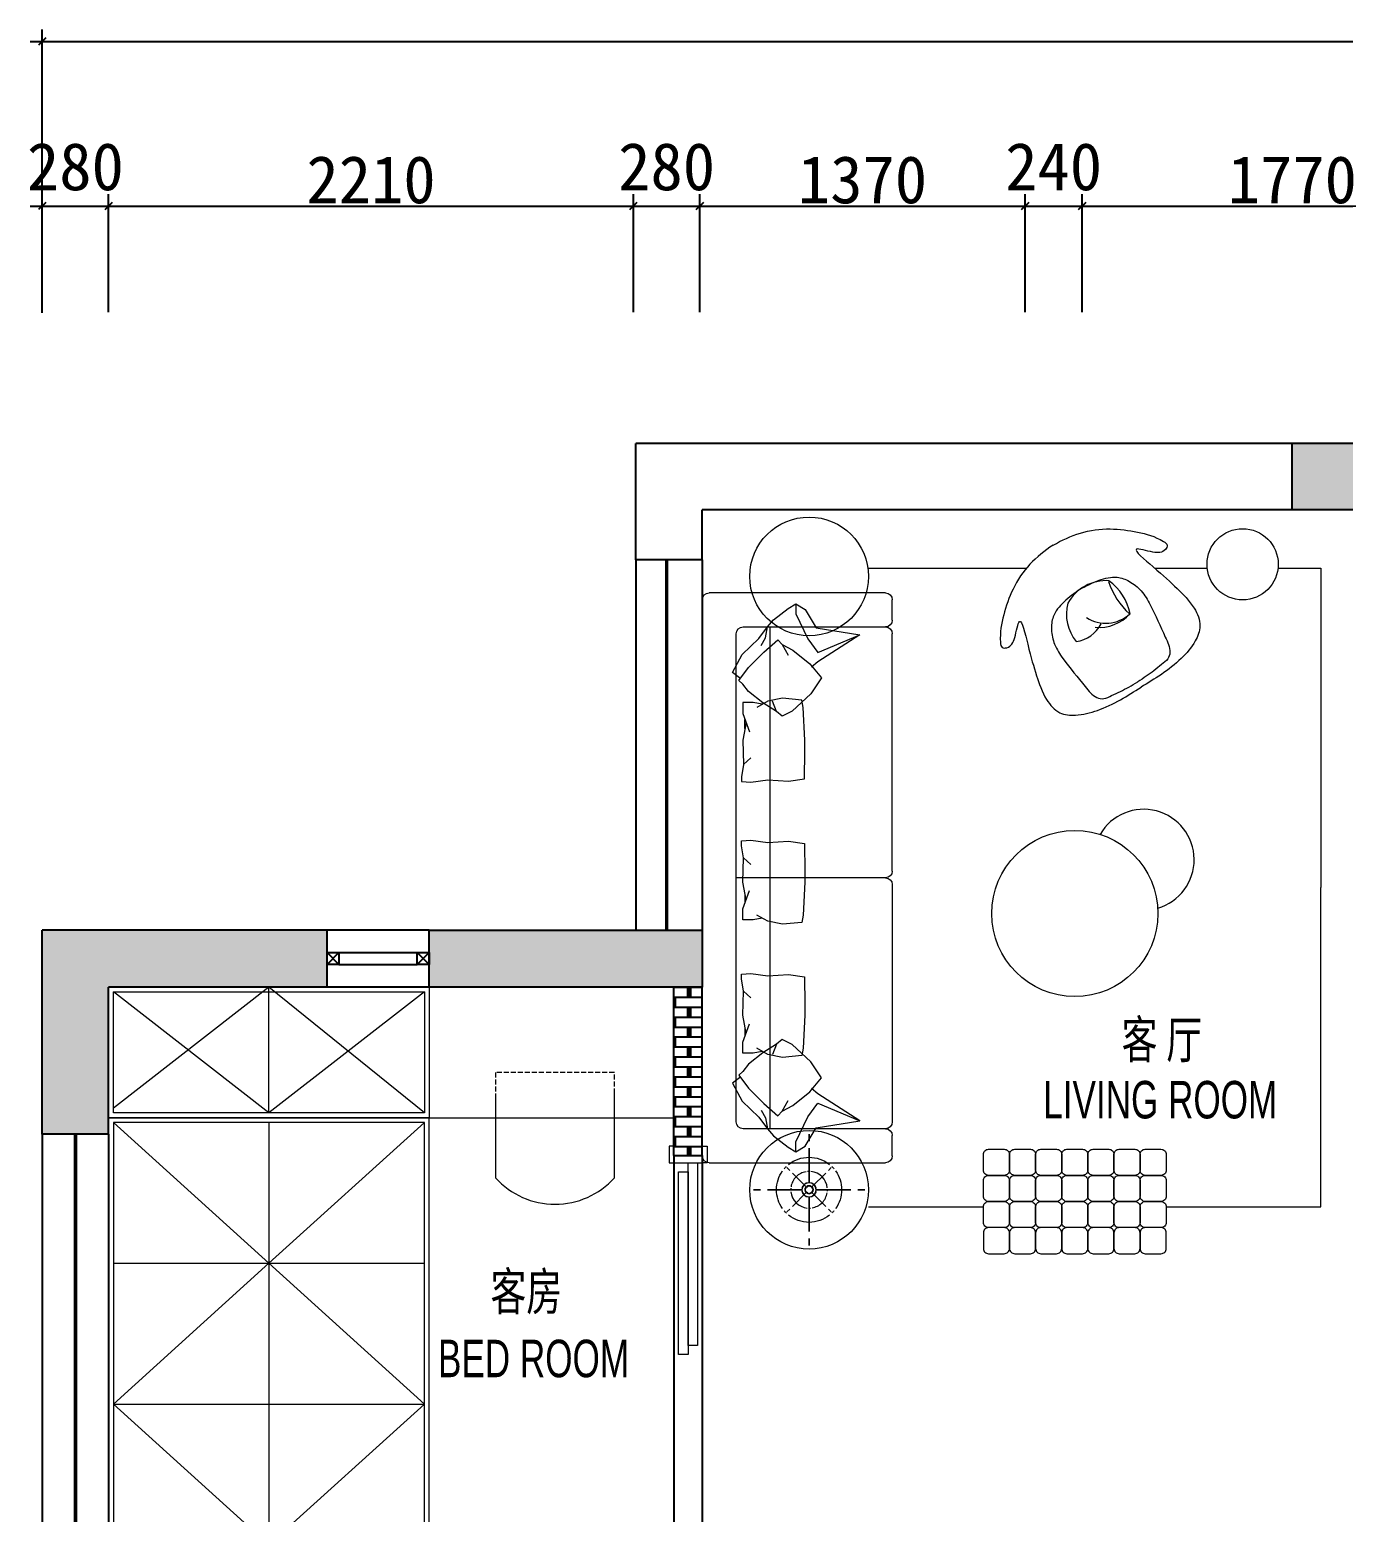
# Model space of a CAD drawing. Header units: millimetres. Extents: x 104198 to 1296755, y -81101 to 81453.
# Drawn here: x 493541 to 499073, y -23680 to -17434 of the extents above; entities that cross this region are included whole.
import ezdxf

# ---------------------------------------------------------------- set-up
doc = ezdxf.new("R2010")
doc.units = ezdxf.units.MM
doc.header["$PDMODE"] = 3
doc.linetypes.add('DASH', pattern=[8.89, 6.35, -2.54])
doc.layers.get('Defpoints').update_dxf_attribs({"color": 250})
for name, color, linetype, lineweight in [('01-PL-墙体柱子', 7, 'Continuous', 35), ('1-活动家具', 51, 'Continuous', 20), ('P★01 活动家具', 51, 'Continuous', 0), ('P★02 固定家具', 30, 'Continuous', 0), ('P★04 平面门扇', 60, 'Continuous', 0), ('P★05 平面门套', 60, 'Continuous', 0), ('平面文字', 2, 'Continuous', 0)]:
    doc.layers.add(name, color=color, linetype=linetype, lineweight=lineweight)
for name, color, linetype in [('1-墙线', 7, 'Continuous'), ('P-新砌墙体填充', 8, 'Continuous'), ('外建筑', 144, 'Continuous')]:
    doc.layers.add(name, color=color, linetype=linetype)
doc.styles.add('ROMANT', font='', dxfattribs={"width": 0.7})
doc.styles.get('ROMANT').set_extended_font_data('SimSun')
doc.dimstyles.new('平面', dxfattribs={"dimscale": 0, "dimtxt": 200, "dimasz": 30, "dimexe": 50, "dimexo": 50, "dimgap": 10, "dimtad": 1, "dimdec": 0, "dimdsep": 46, "dimtxsty": 'Standard', "dimblk1": 'OBLIQUE', "dimblk2": 'OBLIQUE', "dimsah": 1, "dimcen": 0, "dimdle": 50, "dimclrd": 8, "dimclre": 8, "dimclrt": 1, "dimadec": 0, "dimazin": 0, "dimtfac": 1, "dimtdec": 0, "dimtmove": 2, "dimatfit": 3, "dimldrblk": 'OBLIQUE', "dimfxl": 1, "dimtolj": 1, "dimtzin": 0, "dimarcsym": 0})

# ---------------------------------------------------------------- blocks, each defined once
blk = doc.blocks.new('tree')
at = {"color": 251, "linetype": 'ByBlock', "ltscale": 0.3}
for p, q in [((539040.7, 164856.4), (538990.7, 164806.4)), ((539040.7, 164806.4), (538990.7, 164856.4))]:
    blk.add_line(p, q, dxfattribs=at)
at = {"color": 2, "linetype": 'ByBlock', "ltscale": 0.3}
blk.add_lwpolyline([(538990.7, 164806.4), (539040.7, 164806.4), (539040.7, 164856.4), (538990.7, 164856.4)], close=True, dxfattribs=at)
blk = doc.blocks.new('_OBLIQUE')
at = {"color": 0, "linetype": 'ByBlock'}
blk.add_line((-0.5, -0.5), (0.5, 0.5), dxfattribs=at)
blk = doc.blocks.new('*D234')
at = {"layer": 'Defpoints', "color": 0, "ltscale": 0.1, "transparency": 16777216}
for p in [(567744.4, 18341.1), (567464.4, 17844.1), (567744.4, 17844.1)]:
    blk.add_point(p, dxfattribs=at)
at = {"layer": '外建筑', "color": 8, "lineweight": -2, "ltscale": 0.1, "transparency": 16777216}
for p, q in [((567464.4, 17894.1), (567464.4, 18391.1)), ((567744.4, 17894.1), (567744.4, 18391.1)), ((567414.4, 18341.1), (567794.4, 18341.1))]:
    blk.add_line(p, q, dxfattribs=at)
at = {"layer": '外建筑', "color": 8, "lineweight": -2, "ltscale": 0.1, "transparency": 16777216, "xscale": 30, "yscale": 30, "zscale": 30, "rotation": 180}
blk.add_blockref('_OBLIQUE', (567464.4, 18341.1), dxfattribs=at)
at = {"layer": '外建筑', "color": 8, "lineweight": -2, "ltscale": 0.1, "transparency": 16777216, "xscale": 30, "yscale": 30, "zscale": 30}
blk.add_blockref('_OBLIQUE', (567744.4, 18341.1), dxfattribs=at)
at = {"layer": '外建筑', "color": 1, "ltscale": 0.1, "transparency": 16777216, "insert": (567604.4, 18506.1), "char_height": 200, "attachment_point": 5}
blk.add_mtext('\\A1;280', dxfattribs=at)
blk = doc.blocks.new('*D235')
at = {"layer": 'Defpoints', "color": 0, "ltscale": 0.1, "transparency": 16777216}
for p in [(569954.4, 18341.1), (567744.4, 17844.1), (569954.4, 17844.1)]:
    blk.add_point(p, dxfattribs=at)
at = {"layer": '外建筑', "color": 8, "lineweight": -2, "ltscale": 0.1, "transparency": 16777216}
for p, q in [((567744.4, 17894.1), (567744.4, 18391.1)), ((569954.4, 17894.1), (569954.4, 18391.1)), ((567694.4, 18341.1), (570004.4, 18341.1))]:
    blk.add_line(p, q, dxfattribs=at)
at = {"layer": '外建筑', "color": 8, "lineweight": -2, "ltscale": 0.1, "transparency": 16777216, "xscale": 30, "yscale": 30, "zscale": 30, "rotation": 180}
blk.add_blockref('_OBLIQUE', (567744.4, 18341.1), dxfattribs=at)
at = {"layer": '外建筑', "color": 8, "lineweight": -2, "ltscale": 0.1, "transparency": 16777216, "xscale": 30, "yscale": 30, "zscale": 30}
blk.add_blockref('_OBLIQUE', (569954.4, 18341.1), dxfattribs=at)
at = {"layer": '外建筑', "color": 1, "ltscale": 0.1, "transparency": 16777216, "insert": (568849.4, 18451.1), "char_height": 200, "attachment_point": 5}
blk.add_mtext('\\A1;2210', dxfattribs=at)
blk = doc.blocks.new('*D236')
at = {"layer": 'Defpoints', "color": 0, "ltscale": 0.1, "transparency": 16777216}
for p in [(570234.4, 18341.1), (569954.4, 17844.1), (570234.4, 17844.1)]:
    blk.add_point(p, dxfattribs=at)
at = {"layer": '外建筑', "color": 8, "lineweight": -2, "ltscale": 0.1, "transparency": 16777216}
for p, q in [((569954.4, 17894.1), (569954.4, 18391.1)), ((570234.4, 17894.1), (570234.4, 18391.1)), ((569904.4, 18341.1), (570284.4, 18341.1))]:
    blk.add_line(p, q, dxfattribs=at)
at = {"layer": '外建筑', "color": 8, "lineweight": -2, "ltscale": 0.1, "transparency": 16777216, "xscale": 30, "yscale": 30, "zscale": 30, "rotation": 180}
blk.add_blockref('_OBLIQUE', (569954.4, 18341.1), dxfattribs=at)
at = {"layer": '外建筑', "color": 8, "lineweight": -2, "ltscale": 0.1, "transparency": 16777216, "xscale": 30, "yscale": 30, "zscale": 30}
blk.add_blockref('_OBLIQUE', (570234.4, 18341.1), dxfattribs=at)
at = {"layer": '外建筑', "color": 1, "ltscale": 0.1, "transparency": 16777216, "insert": (570094.4, 18506.1), "char_height": 200, "attachment_point": 5}
blk.add_mtext('\\A1;280', dxfattribs=at)
blk = doc.blocks.new('*D237')
at = {"layer": 'Defpoints', "color": 0, "ltscale": 0.1, "transparency": 16777216}
for p in [(571604.4, 18341.1), (570234.4, 17844.1), (571604.4, 17844.1)]:
    blk.add_point(p, dxfattribs=at)
at = {"layer": '外建筑', "color": 8, "lineweight": -2, "ltscale": 0.1, "transparency": 16777216}
for p, q in [((570234.4, 17894.1), (570234.4, 18391.1)), ((571604.4, 17894.1), (571604.4, 18391.1)), ((570184.4, 18341.1), (571654.4, 18341.1))]:
    blk.add_line(p, q, dxfattribs=at)
at = {"layer": '外建筑', "color": 8, "lineweight": -2, "ltscale": 0.1, "transparency": 16777216, "xscale": 30, "yscale": 30, "zscale": 30, "rotation": 180}
blk.add_blockref('_OBLIQUE', (570234.4, 18341.1), dxfattribs=at)
at = {"layer": '外建筑', "color": 8, "lineweight": -2, "ltscale": 0.1, "transparency": 16777216, "xscale": 30, "yscale": 30, "zscale": 30}
blk.add_blockref('_OBLIQUE', (571604.4, 18341.1), dxfattribs=at)
at = {"layer": '外建筑', "color": 1, "ltscale": 0.1, "transparency": 16777216, "insert": (570919.4, 18451.1), "char_height": 200, "attachment_point": 5}
blk.add_mtext('\\A1;1370', dxfattribs=at)
blk = doc.blocks.new('*D238')
at = {"layer": 'Defpoints', "color": 0, "ltscale": 0.1, "transparency": 16777216}
for p in [(571844.4, 18341.1), (571604.4, 17844.1), (571844.4, 17844.1)]:
    blk.add_point(p, dxfattribs=at)
at = {"layer": '外建筑', "color": 8, "lineweight": -2, "ltscale": 0.1, "transparency": 16777216}
for p, q in [((571604.4, 17894.1), (571604.4, 18391.1)), ((571844.4, 17894.1), (571844.4, 18391.1)), ((571554.4, 18341.1), (571894.4, 18341.1))]:
    blk.add_line(p, q, dxfattribs=at)
at = {"layer": '外建筑', "color": 8, "lineweight": -2, "ltscale": 0.1, "transparency": 16777216, "xscale": 30, "yscale": 30, "zscale": 30, "rotation": 180}
blk.add_blockref('_OBLIQUE', (571604.4, 18341.1), dxfattribs=at)
at = {"layer": '外建筑', "color": 8, "lineweight": -2, "ltscale": 0.1, "transparency": 16777216, "xscale": 30, "yscale": 30, "zscale": 30}
blk.add_blockref('_OBLIQUE', (571844.4, 18341.1), dxfattribs=at)
at = {"layer": '外建筑', "color": 1, "ltscale": 0.1, "transparency": 16777216, "insert": (571724.4, 18506.1), "char_height": 200, "attachment_point": 5}
blk.add_mtext('\\A1;240', dxfattribs=at)
blk = doc.blocks.new('*D239')
at = {"layer": 'Defpoints', "color": 0, "ltscale": 0.1, "transparency": 16777216}
for p in [(573614.4, 18341.1), (571844.4, 17844.1), (573614.4, 17844.1)]:
    blk.add_point(p, dxfattribs=at)
at = {"layer": '外建筑', "color": 8, "lineweight": -2, "ltscale": 0.1, "transparency": 16777216}
for p, q in [((571844.4, 17894.1), (571844.4, 18391.1)), ((573614.4, 17894.1), (573614.4, 18391.1)), ((571794.4, 18341.1), (573664.4, 18341.1))]:
    blk.add_line(p, q, dxfattribs=at)
at = {"layer": '外建筑', "color": 8, "lineweight": -2, "ltscale": 0.1, "transparency": 16777216, "xscale": 30, "yscale": 30, "zscale": 30, "rotation": 180}
blk.add_blockref('_OBLIQUE', (571844.4, 18341.1), dxfattribs=at)
at = {"layer": '外建筑', "color": 8, "lineweight": -2, "ltscale": 0.1, "transparency": 16777216, "xscale": 30, "yscale": 30, "zscale": 30}
blk.add_blockref('_OBLIQUE', (573614.4, 18341.1), dxfattribs=at)
at = {"layer": '外建筑', "color": 1, "ltscale": 0.1, "transparency": 16777216, "insert": (572729.4, 18451.1), "char_height": 200, "attachment_point": 5}
blk.add_mtext('\\A1;1770', dxfattribs=at)
blk = doc.blocks.new('*D245')
at = {"layer": 'Defpoints', "color": 0, "ltscale": 0.1, "transparency": 16777216}
for p in [(580874.4, 19034.1), (567464.4, 17841.1), (580874.4, 17841.1)]:
    blk.add_point(p, dxfattribs=at)
at = {"layer": '外建筑', "color": 8, "lineweight": -2, "ltscale": 0.1, "transparency": 16777216}
for p, q in [((567464.4, 17891.1), (567464.4, 19084.1)), ((580874.4, 17891.1), (580874.4, 19084.1)), ((567414.4, 19034.1), (580924.4, 19034.1))]:
    blk.add_line(p, q, dxfattribs=at)
at = {"layer": '外建筑', "color": 8, "lineweight": -2, "ltscale": 0.1, "transparency": 16777216, "xscale": 30, "yscale": 30, "zscale": 30, "rotation": 180}
blk.add_blockref('_OBLIQUE', (567464.4, 19034.1), dxfattribs=at)
at = {"layer": '外建筑', "color": 8, "lineweight": -2, "ltscale": 0.1, "transparency": 16777216, "xscale": 30, "yscale": 30, "zscale": 30}
blk.add_blockref('_OBLIQUE', (580874.4, 19034.1), dxfattribs=at)
at = {"layer": '外建筑', "color": 1, "ltscale": 0.1, "transparency": 16777216, "insert": (574169.4, 19144.1), "char_height": 200, "attachment_point": 5}
blk.add_mtext('\\A1;13410', dxfattribs=at)
blk = doc.blocks.new('A$C562B1669')
at = {"layer": '1-活动家具', "color": 51}
blk.add_lwpolyline([(419.8, 450.1), (99.7, 450.1, 0.444444), (99.7, 0), (419.8, 0)], format="xyb", dxfattribs=at)
at = {"layer": '1-活动家具', "color": 8, "linetype": 'DASH', "ltscale": 3}
blk.add_lwpolyline([(419.8, 0), (499.8, 0), (499.8, 450.1), (419.8, 450.1)], dxfattribs=at)
blk = doc.blocks.new('A$C58F722EE')
at = {"layer": '1-活动家具', "color": 45}
for points in [[(328.7, 525.8), (326.8, 530), (303.4, 561.2), (224.2, 518.1), (153.9, 445.6), (102.7, 406.5)], [(476.2, 366.8), (436.9, 428.2), (387.8, 490.7), (354.6, 515.3), (338.7, 533.3), (282.2, 490.7), (213.5, 423.3), (159.5, 361.9), (180.3, 342.3), (227, 315.3)], [(184, 435.5), (150.5, 415.5), (102.7, 406.5), (71.4, 379.8), (21.2, 316.2), (0, 281.6), (25.7, 240.4), (107.1, 192.4), (137.5, 0), (256.5, 184.6), (279.5, 213.2)], [(180.3, 342.3), (204.9, 295.7), (265, 219.6), (327.6, 169.3), (397.6, 215.9), (473.7, 298.1), (495.8, 342.3), (476.2, 366.8), (430.7, 385.2)], [(0, 281.6), (44.6, 282.7), (155, 229.2), (215.3, 184.6), (137.5, 0)]]:
    blk.add_lwpolyline(points, dxfattribs=at)
blk = doc.blocks.new('A$C7DFD764C')
at = {"layer": '1-活动家具', "color": 45}
blk.add_line((264.7, 237.3), (264.7, 276.3), dxfattribs=at)
for points in [[(239.6, 107.8), (271.9, 78.1), (280, 24.2), (280, 2.7), (239.6, 0), (164.2, 10.8), (72.7, 4.1), (2.9, 14.5), (0, 137.4), (0, 184.8), (8.1, 330.3), (13.5, 362.5)], [(13.5, 362.5), (99.6, 370.6), (164.2, 357.1), (212.7, 330.3)], [(188.5, 343.8), (228.9, 351.9), (274.6, 351.9), (274.6, 303.4), (245, 222.6)], [(259.8, 263), (274.6, 184.8), (271.9, 78.1)]]:
    blk.add_lwpolyline(points, dxfattribs=at)
blk = doc.blocks.new('A$C71DF033E')
at = {"layer": '1-活动家具', "color": 51}
for p, q in [((-200, 28.6), (-200, 771.4)), ((-171.4, 800), (2171.4, 800)), ((2200, 771.4), (2200, 28.6)), ((-56.8, 628.2), (-56.8, 28.6)), ((2028.2, 656.8), (-28.2, 656.8)), ((1000, 28.6), (1000, 656.8)), ((2056.8, 28.6), (2056.8, 628.2)), ((2056.8, 513.6), (-56.8, 513.6)), ((-85.5, 0), (-171.4, 0)), ((971.4, 0), (-28.2, 0)), ((1028.6, 0), (2028.2, 0)), ((2171.4, 0), (2085.5, 0))]:
    blk.add_line(p, q, dxfattribs=at)
for centre, start, end in [((-171.4, 771.4), 90, 180), ((2171.4, 771.4), 0, 90), ((-28.2, 628.2), 90, 180), ((2028.2, 628.2), 0, 90), ((-171.4, 28.6), 180, 270), ((-85.5, 28.6), 270, 0), ((-28.2, 28.6), 180, 270), ((971.4, 28.6), 270, 0), ((1028.6, 28.6), 180, 270), ((2028.2, 28.6), 270, 0), ((2085.5, 28.6), 180, 270), ((2171.4, 28.6), 270, 0)]:
    blk.add_arc(centre, 28.6, start, end, dxfattribs=at)
at = {"layer": '1-活动家具', "color": 45, "xscale": 0.9545454545454546, "yscale": 0.9545454545454546, "zscale": 0.9545454545454546}
blk.add_blockref('A$C58F722EE', (-154.8, 136.7), dxfattribs=at)
at = {"layer": '1-活动家具', "color": 45, "xscale": 0.9545454545454546, "yscale": 0.9545454545454546, "zscale": 0.9545454545454546, "rotation": 90}
blk.add_blockref('A$C7DFD764C', (597.2, 367.3), dxfattribs=at)
at = {"layer": '1-活动家具', "color": 45, "extrusion": (0, 0, -1), "xscale": 0.9545454545454546, "yscale": 0.9545454545454546, "zscale": -0.9545454545454546, "rotation": 90}
for p in [(-841.5, 367.3), (-1402.8, 367.3)]:
    blk.add_blockref('A$C7DFD764C', p, dxfattribs=at)
at = {"layer": '1-活动家具', "color": 45, "extrusion": (0, 0, -1), "xscale": 0.9545454545454546, "yscale": 0.9545454545454546, "zscale": -0.9545454545454546}
blk.add_blockref('A$C58F722EE', (-2154.8, 136.7), dxfattribs=at)
blk = doc.blocks.new('1666')
at = {"layer": '1-活动家具', "color": 45, "ltscale": 5}
for centre, radius, start, end in [((2250075.9, -362085.1), 152.3, 113.56074, 168.44756), ((2249899.3, -362109.3), 200.3, 1.23789, 54.7824), ((2249983.2, -362224), 195.4, 100.29239, 152.73087), ((2249949.7, -362220), 163.1, 72.32499, 148.12113), ((2249901.6, -362056.3), 203.8, 281.77507, 346.19424), ((2250035.3, -362018.3), 253.9, 207.24116, 249.11118), ((2249649.9, -362448.9), 355, 33.86641, 62.68413)]:
    blk.add_arc(centre, radius, start, end, dxfattribs=at)
at = {"layer": '1-活动家具', "ltscale": 5}
for points, knots in [([(2250235.9, -362345), (2250265.6, -362309.6), (2250321.4, -362235.7), (2250365.3, -362106.4), (2250371.7, -361972.4), (2250366, -361886.9), (2250340.1, -361823.3), (2250310.9, -361832.8), (2250294.8, -361856.5), (2250290.6, -361899.5), (2250304.5, -362015.5), (2250208.8, -361838.9), (2250158.9, -361759), (2250089, -361654.5), (2250007.2, -361600.3), (2249916.3, -361616.1), (2249831.7, -361665.6), (2249746.9, -361737.6), (2249697.4, -361795.3), (2249671.4, -361821.5)], [5.65396, 5.65396, 5.65396, 5.65396, 141.724358, 277.954569, 402.825268, 528.431622, 552.045716, 573.751677, 601.480827, 633.32874, 709.222169, 818.204418, 966.871261, 1084.329497, 1168.742778, 1239.964454, 1342.026357, 1457.544961, 1566.541498, 1566.541498, 1566.541498, 1566.541498]), ([(2250061.2, -362183), (2250081.2, -362158.2), (2250118.8, -362111.7), (2250153.8, -362035.7), (2250141.7, -361963.7), (2250109.6, -361901.9), (2250031, -361832.1), (2249944.9, -361776.8), (2249870.4, -361719), (2249818.9, -361722.5), (2249791.2, -361751.7), (2249757.9, -361777.1), (2249725.2, -361808.7), (2249704, -361830.2), (2249692.9, -361841.4)], [0.48085, 0.48085, 0.48085, 0.48085, 95.077258, 177.969679, 236.247801, 304.191277, 380.309086, 541.899859, 614.056748, 645.579862, 683.695229, 728.026387, 770.643301, 817.366627, 817.366627, 817.366627, 817.366627]), ([(2250235.9, -362345), (2250202.9, -362377.2), (2250133.4, -362438.4), (2250007.8, -362491.9), (2249874.6, -362508.4), (2249789, -362509.2), (2249723.6, -362488.2), (2249730.9, -362458.4), (2249753.3, -362440.5), (2249795.9, -362433.1), (2249912.6, -362438.2), (2249729.2, -362356.1), (2249645.8, -362312.4), (2249536.4, -362250.6), (2249476.2, -362173.1), (2249485, -362081.2), (2249528, -361993.1), (2249593.4, -361903.2), (2249647.2, -361849.4), (2249671.4, -361821.5)], [5.65396, 5.65396, 5.65396, 5.65396, 141.724358, 277.954569, 402.825268, 528.431622, 552.045716, 573.751677, 601.480827, 633.32874, 709.222169, 818.204418, 966.871261, 1084.329497, 1168.742778, 1239.964454, 1342.026357, 1457.544961, 1566.541498, 1566.541498, 1566.541498, 1566.541498]), ([(2250061.2, -362183), (2250038, -362204.8), (2249994.5, -362245.7), (2249921.4, -362286.4), (2249848.6, -362279.8), (2249784.6, -362252.4), (2249709.1, -362179.3), (2249647.5, -362097.6), (2249584.2, -362027.7), (2249583.8, -361976.1), (2249610.9, -361946.3), (2249633.6, -361911.1), (2249662.7, -361876.2), (2249682.5, -361853.3), (2249692.9, -361841.4)], [0.48085, 0.48085, 0.48085, 0.48085, 95.077258, 177.969679, 236.247801, 304.191277, 380.309086, 541.899859, 614.056748, 645.579862, 683.695229, 728.026387, 770.643301, 817.366627, 817.366627, 817.366627, 817.366627])]:
    blk.add_open_spline(points, degree=3, knots=knots, dxfattribs=at)
blk = doc.blocks.new('WERAWERAWE')
at = {"color": 250, "linetype": 'Continuous'}
for p, q in [((106863.5, -18799.3), (106863.5, -18775)), ((106863.5, -18775), (106863.5, -18799.3)), ((106863.5, -18944.5), (106863.5, -18823.6)), ((106863.5, -18823.6), (106863.5, -18944.5)), ((106805.5, -18911.4), (106853.6, -18959.5)), ((106669.1, -18969.4), (106693.4, -18969.4)), ((106693.4, -18969.4), (106669.1, -18969.4)), ((106717.7, -18969.4), (106838.6, -18969.4)), ((106838.6, -18969.4), (106717.7, -18969.4)), ((106873.5, -18979.4), (106921.6, -19027.5)), ((106888.5, -18969.4), (107009.4, -18969.4)), ((107009.4, -18969.4), (106888.5, -18969.4)), ((107058, -18969.4), (107033.7, -18969.4)), ((107033.7, -18969.4), (107058, -18969.4)), ((106863.5, -19115.3), (106863.5, -18994.4)), ((106863.5, -18994.4), (106863.5, -19115.3)), ((106931.2, -19037.1), (106940.9, -19046.8)), ((106863.5, -19163.9), (106863.5, -19139.6)), ((106863.5, -19139.6), (106863.5, -19163.9))]:
    blk.add_line(p, q, dxfattribs=at)
at = {"color": 8, "linetype": 'Continuous'}
for p, q in [((106786.2, -18892.1), (106795.9, -18901.8)), ((106795.9, -18901.8), (106786.2, -18892.1)), ((106853.6, -18959.5), (106805.5, -18911.4)), ((106873.5, -18959.5), (106921.6, -18911.4)), ((106921.6, -18911.4), (106873.5, -18959.5)), ((106931.2, -18901.8), (106940.9, -18892.1)), ((106940.9, -18892.1), (106931.2, -18901.8)), ((106805.5, -19027.5), (106853.6, -18979.4)), ((106853.6, -18979.4), (106805.5, -19027.5)), ((106921.6, -19027.5), (106873.5, -18979.4)), ((106786.2, -19046.8), (106795.9, -19037.1)), ((106795.9, -19037.1), (106786.2, -19046.8)), ((106940.9, -19046.8), (106931.2, -19037.1))]:
    blk.add_line(p, q, dxfattribs=at)
for major_axis, start_param, end_param in [((113.9, 0), 0.888609, 2.25296), ((-113.9, 0.4), -0.613826, 0.003279), ((111.3, 24.3), 2.125594, 2.22504), ((111.3, 24.3), 2.125594, 2.22504), ((-111.2, 24.8), 4.06263, 4.162076), ((-111.2, 24.8), 4.06263, 4.162076), ((113.9, 0.4), -0.003338, 0.613767), ((113.9, 0.4), 3.138263, 3.755368), ((12.5, 0.1), 1.791898, 2.9004), ((-12.5, 0.1), 0.240329, 1.348832), ((-12.5, 0.1), 3.382057, 4.49056), ((12.5, 0.1), -1.349407, -0.240905), ((-113.9, 0.4), 2.527791, 3.144896), ((-111.3, 24.5), 0.918242, 1.017688), ((-111.3, 24.5), 0.918242, 1.017688), ((113.9, 0), 4.03019, 5.394541), ((111.2, 24.6), -1.01888, -0.919434), ((111.2, 24.6), -1.01888, -0.919434)]:
    blk.add_ellipse((106863.5, -18969.4), major_axis=major_axis, ratio=1, start_param=start_param, end_param=end_param, dxfattribs=at)
at = {"color": 250, "linetype": 'Continuous', "extrusion": (0, 0, -1)}
for major_axis, start_param, end_param in [((45.3, 45.3), 4.030214, 5.394564), ((45.3, 45.3), -0.801005, -0.701559), ((45.3, 45.3), -0.801005, -0.701559), ((45.3, 45.3), -0.617105, 0), ((46, 44.7), -0.014483, 0.602622), ((45.3, 45.3), 3.843152, 3.942598), ((45.3, 45.3), 3.843152, 3.942598), ((45.3, 45.3), 0.888621, 2.252972), ((45.3, 45.3), 0.701559, 0.801005), ((45.3, 45.3), 0.701559, 0.801005), ((46, 44.7), 3.127109, 3.744214), ((45.3, 45.3), 2.524488, 3.141593), ((45.3, 45.3), 2.340587, 2.440033), ((45.3, 45.3), 2.340587, 2.440033)]:
    blk.add_ellipse((106863.5, -18969.4), major_axis=major_axis, ratio=1, start_param=start_param, end_param=end_param, dxfattribs=at)
at = {"color": 250, "linetype": 'Continuous'}
for major_axis, start_param, end_param in [((-24.9, 0), 3.141593, 9.424778), ((24.9, 0.3), 1.789211, 2.897713), ((-24.9, 0.3), 0.243913, 1.352416), ((-24.9, 0.3), 3.385683, 4.494186), ((24.9, 0.3), -1.352603, -0.2441)]:
    blk.add_ellipse((106863.5, -18969.4), major_axis=major_axis, ratio=1, start_param=start_param, end_param=end_param, dxfattribs=at)
at = {"color": 8, "linetype": 'Continuous', "extrusion": (0, 0, -1)}
for major_axis, start_param, end_param in [((10.2, 9.6), 4.712363, 10.995548), ((9.91, 9.91), 3.372739, 4.481242), ((9.91, 9.91), -1.33965, -0.231147), ((9.91, 9.91), 0.231147, 1.33965), ((9.91, 9.91), 1.801943, 2.910446)]:
    blk.add_ellipse((106863.5, -18969.4), major_axis=major_axis, ratio=1, start_param=start_param, end_param=end_param, dxfattribs=at)
blk = doc.blocks.new('A$C1E15153A')
at = {"layer": '1-活动家具', "color": 51}
for points in [[(0, 320), (0, 380, -0.414214), (20, 400), (80, 400, -0.414214), (100, 380), (100, 320, -0.414214), (80, 300), (20, 300, -0.414214)], [(100, 320), (100, 380, -0.414214), (120, 400), (180, 400, -0.414214), (200, 380), (200, 320, -0.414214), (180, 300), (120, 300, -0.414214)], [(200, 320), (200, 380, -0.414214), (220, 400), (280, 400, -0.414214), (300, 380), (300, 320, -0.414214), (280, 300), (220, 300, -0.414214)], [(300, 320), (300, 380, -0.414214), (320, 400), (380, 400, -0.414214), (400, 380), (400, 320, -0.414214), (380, 300), (320, 300, -0.414214)], [(400, 320), (400, 380, -0.414214), (420, 400), (480, 400, -0.414214), (500, 380), (500, 320, -0.414214), (480, 300), (420, 300, -0.414214)], [(500, 320), (500, 380, -0.414214), (520, 400), (580, 400, -0.414214), (600, 380), (600, 320, -0.414214), (580, 300), (520, 300, -0.414214)], [(600, 320), (600, 380, -0.414214), (620, 400), (680, 400, -0.414214), (700, 380), (700, 320, -0.414214), (680, 300), (620, 300, -0.414214)], [(0, 220), (0, 280, -0.414214), (20, 300), (80, 300, -0.414214), (100, 280), (100, 220, -0.414214), (80, 200), (20, 200, -0.414214)], [(100, 220), (100, 280, -0.414214), (120, 300), (180, 300, -0.414214), (200, 280), (200, 220, -0.414214), (180, 200), (120, 200, -0.414214)], [(200, 220), (200, 280, -0.414214), (220, 300), (280, 300, -0.414214), (300, 280), (300, 220, -0.414214), (280, 200), (220, 200, -0.414214)], [(300, 220), (300, 280, -0.414214), (320, 300), (380, 300, -0.414214), (400, 280), (400, 220, -0.414214), (380, 200), (320, 200, -0.414214)], [(400, 220), (400, 280, -0.414214), (420, 300), (480, 300, -0.414214), (500, 280), (500, 220, -0.414214), (480, 200), (420, 200, -0.414214)], [(500, 220), (500, 280, -0.414214), (520, 300), (580, 300, -0.414214), (600, 280), (600, 220, -0.414214), (580, 200), (520, 200, -0.414214)], [(600, 220), (600, 280, -0.414214), (620, 300), (680, 300, -0.414214), (700, 280), (700, 220, -0.414214), (680, 200), (620, 200, -0.414214)], [(0, 120), (0, 180, -0.414214), (20, 200), (80, 200, -0.414214), (100, 180), (100, 120, -0.414214), (80, 100), (20, 100, -0.414214)], [(100, 120), (100, 180, -0.414214), (120, 200), (180, 200, -0.414214), (200, 180), (200, 120, -0.414214), (180, 100), (120, 100, -0.414214)], [(200, 120), (200, 180, -0.414214), (220, 200), (280, 200, -0.414214), (300, 180), (300, 120, -0.414214), (280, 100), (220, 100, -0.414214)], [(300, 120), (300, 180, -0.414214), (320, 200), (380, 200, -0.414214), (400, 180), (400, 120, -0.414214), (380, 100), (320, 100, -0.414214)], [(400, 120), (400, 180, -0.414214), (420, 200), (480, 200, -0.414214), (500, 180), (500, 120, -0.414214), (480, 100), (420, 100, -0.414214)], [(500, 120), (500, 180, -0.414214), (520, 200), (580, 200, -0.414214), (600, 180), (600, 120, -0.414214), (580, 100), (520, 100, -0.414214)], [(600, 120), (600, 180, -0.414214), (620, 200), (680, 200, -0.414214), (700, 180), (700, 120, -0.414214), (680, 100), (620, 100, -0.414214)], [(0, 80), (0, 20, 0.414214), (20, 0), (80, 0, 0.414214), (100, 20), (100, 80, 0.414214), (80, 100), (20, 100, 0.414214)], [(100, 80), (100, 20, 0.414214), (120, 0), (180, 0, 0.414214), (200, 20), (200, 80, 0.414214), (180, 100), (120, 100, 0.414214)], [(200, 80), (200, 20, 0.414214), (220, 0), (280, 0, 0.414214), (300, 20), (300, 80, 0.414214), (280, 100), (220, 100, 0.414214)], [(300, 80), (300, 20, 0.414214), (320, 0), (380, 0, 0.414214), (400, 20), (400, 80, 0.414214), (380, 100), (320, 100, 0.414214)], [(400, 80), (400, 20, 0.414214), (420, 0), (480, 0, 0.414214), (500, 20), (500, 80, 0.414214), (480, 100), (420, 100, 0.414214)], [(500, 80), (500, 20, 0.414214), (520, 0), (580, 0, 0.414214), (600, 20), (600, 80, 0.414214), (580, 100), (520, 100, 0.414214)], [(600, 80), (600, 20, 0.414214), (620, 0), (680, 0, 0.414214), (700, 20), (700, 80, 0.414214), (680, 100), (620, 100, 0.414214)]]:
    blk.add_lwpolyline(points, format="xyb", close=True, dxfattribs=at)
blk = doc.blocks.new('gjhjgjtjtyutyghj')
at = {"layer": '01-PL-墙体柱子', "lineweight": -2, "ltscale": 10}
for points in [[(574969.4, 17341.1), (572729.4, 17341.1), (572729.4, 17061.1), (573614.4, 17061.1), (573614.4, 16056.1), (573834.4, 16056.1), (573834.4, 17061.1), (574969.4, 17061.1)], [(568664.4, 15291.1), (567464.4, 15291.1), (567464.4, 14431.1), (567744.4, 14431.1), (567744.4, 15051.1), (568664.4, 15051.1)], [(570244.4, 15291.1), (569094.4, 15291.1), (569094.4, 15051.1), (570244.4, 15051.1)]]:
    blk.add_hatch(color=8, dxfattribs=at).paths.add_polyline_path(points)
at = {"layer": 'P-新砌墙体填充', "lineweight": -3}
h = blk.add_hatch(dxfattribs=at)
h.set_pattern_fill('BRSTONE', color=256, scale=5, style=0)
h.set_pattern_definition([(0, (570124.423, 14281.132), (9e-15, 41.91), []), (90, (570238.723, 14281.13), (-63.5, 41.91), [41.91, -41.91]), (90, (570226.023, 14281.13), (-63.5, 41.91), [41.91, -41.91]), (0, (570238.723, 14288.117), (63.5, 41.91), [-114.3, 12.7]), (0, (570238.723, 14295.102), (63.5, 41.91), [-114.3, 12.7]), (0, (570238.723, 14302.087), (63.5, 41.91), [-114.3, 12.7]), (0, (570238.723, 14309.072), (63.5, 41.91), [-114.3, 12.7]), (0, (570238.723, 14316.057), (63.5, 41.91), [-114.3, 12.7])])
h.paths.add_polyline_path([(570244.4, 15051.1), (570124.4, 15051.1), (570124.4, 14341.1), (570244.4, 14341.1)])
at = {"linetype": 'ByBlock'}
for p, q in [((580874.4, 17341.1), (569964.4, 17341.1)), ((569964.4, 16851.1), (569964.4, 17341.1)), ((572729.4, 17061.1), (572729.4, 17341.1)), ((573614.4, 17061.1), (570244.4, 17061.1)), ((570244.4, 16851.1), (570244.4, 17061.1)), ((570244.4, 16851.1), (569964.4, 16851.1)), ((567464.4, 14431.1), (567464.4, 15291.1)), ((568664.4, 15291.1), (567464.4, 15291.1)), ((568664.4, 15051.1), (568664.4, 15291.1)), ((569094.4, 15051.1), (569094.4, 15291.1)), ((569094.4, 15291.1), (570244.4, 15291.1)), ((570244.4, 15291.1), (570244.4, 15051.1)), ((570244.4, 15291.1), (570244.4, 15051.1)), ((568664.4, 15051.1), (567744.4, 15051.1)), ((567744.4, 14431.1), (567744.4, 15051.1)), ((570244.4, 15051.1), (569094.4, 15051.1)), ((567744.4, 14431.1), (567464.4, 14431.1))]:
    blk.add_line(p, q, dxfattribs=at)
at = {"color": 1, "linetype": 'ByBlock'}
for p in [(567464.4, 14431.1), (568664.4, 15291.1)]:
    blk.add_line(p, (567464.4, 15291.1), dxfattribs=at)
at = {"color": 1}
for p, q in [((569044.4, 15196.1), (568714.4, 15196.1)), ((568714.4, 15146.1), (569044.4, 15146.1))]:
    blk.add_line(p, q, dxfattribs=at)
at = {"color": 5}
for p, q in [((570124.4, 14341.1), (570124.4, 15051.1)), ((570244.4, 14341.1), (570244.4, 15051.1)), ((570124.4, 14341.1), (570244.4, 14341.1))]:
    blk.add_line(p, q, dxfattribs=at)
at = {"color": 8, "linetype": 'ByBlock', "ltscale": 2}
for p, q in [((570124.4, 14341.1), (570124.4, 12741.1)), ((570244.4, 14341.1), (570244.4, 12741.1))]:
    blk.add_line(p, q, dxfattribs=at)
at = {"layer": '1-墙线', "color": 8}
for p, q in [((569964.4, 16851.1), (569964.4, 15291.1)), ((570244.4, 16851.1), (570244.4, 15291.1)), ((569094.4, 15291.1), (568664.4, 15291.1)), ((569094.4, 15051.1), (568664.4, 15051.1)), ((567464.4, 14431.1), (567464.4, 12681.1)), ((567744.4, 14431.1), (567744.4, 12681.1))]:
    blk.add_line(p, q, dxfattribs=at)
at = {"layer": '1-墙线', "color": 1, "const_width": 15}
for points in [[(570094.4, 16851.1), (570094.4, 15291.1)], [(567604.4, 14431.1), (567604.4, 12681.1)]]:
    blk.add_lwpolyline(points, dxfattribs=at)
at = {"layer": 'P★01 活动家具'}
for points in [[(570942, 16816.1), (571610.2, 16816.1)], [(572149.8, 16816.1), (572371.1, 16816.1)], [(572669.4, 16816.1), (572849.4, 16816.1), (572849.4, 15471.1)], [(572198.4, 14126.1), (572849.4, 14126.1), (572849.4, 15471.1)], [(570944.3, 14126.1), (571428.4, 14126.1)]]:
    blk.add_lwpolyline(points, dxfattribs=at)
for centre, radius in [((570694.4, 16781.1), 250), ((572520.3, 16832.1), 150), ((571813.4, 15361.1), 350), ((570694.4, 14197.4), 249.9)]:
    blk.add_circle(centre, radius, dxfattribs=at)
blk.add_arc((572103.5, 15587.5), 212.6, 286.16309, 149.77709, dxfattribs=at)
at = {"layer": 'P★02 固定家具', "color": 250}
for p, q in [((568419.4, 14521.1), (568419.4, 15051.1)), ((568419.4, 14481.1), (568419.4, 12701.1)), ((567764.4, 13887.8), (569074.4, 13887.8)), ((567764.4, 13294.5), (569074.4, 13294.5))]:
    blk.add_line(p, q, dxfattribs=at)
at = {"layer": 'P★02 固定家具', "color": 2}
blk.add_line((567744.4, 14501.1), (570124.4, 14501.1), dxfattribs=at)
for points in [[(569094.4, 14501.1), (567744.4, 14501.1), (567744.4, 15051.1), (569094.4, 15051.1)], [(569094.4, 14501.1), (567744.4, 14501.1), (567744.4, 12681.1), (569094.4, 12681.1)]]:
    blk.add_lwpolyline(points, close=True, dxfattribs=at)
at = {"layer": 'P★02 固定家具', "color": 250}
for points in [[(569074.4, 14521.1), (568419.4, 15051.1), (567764.4, 14541.1)], [(569074.4, 15031.1), (568419.4, 14521.1), (567764.4, 15031.1)], [(567764.4, 14481.1), (568419.4, 13887.8), (567764.4, 13294.5), (568419.4, 12701.1)], [(569074.4, 14481.1), (568419.4, 13887.8), (569074.4, 13294.5), (568419.4, 12701.1)]]:
    blk.add_lwpolyline(points, dxfattribs=at)
for points in [[(569074.4, 14521.1), (567764.4, 14521.1), (567764.4, 15031.1), (569074.4, 15031.1)], [(569074.4, 14481.1), (567764.4, 14481.1), (567764.4, 12701.1), (569074.4, 12701.1)]]:
    blk.add_lwpolyline(points, close=True, dxfattribs=at)
at = {"layer": 'P★04 平面门扇'}
for points in [[(570224.4, 14311.1), (570224.4, 13541.1), (570184.4, 13541.1), (570184.4, 14311.1)], [(570184.4, 14273.1), (570184.4, 13503.1), (570144.4, 13503.1), (570144.4, 14273.1)]]:
    blk.add_lwpolyline(points, close=True, dxfattribs=at)
at = {"layer": 'P★05 平面门套', "color": 3}
for points in [[(570124.4, 14311.1), (570124.4, 14381.1), (570104.4, 14381.1), (570104.4, 14311.1)], [(570244.4, 14311.1), (570244.4, 14381.1), (570264.4, 14381.1), (570264.4, 14311.1)]]:
    blk.add_lwpolyline(points, close=True, dxfattribs=at)
blk.add_lwpolyline([(570234.4, 14311.1), (570244.4, 14311.1), (570244.4, 14341.1), (570124.4, 14341.1), (570124.4, 14311.1), (570184.4, 14311.1), (570184.4, 14311.1), (570234.4, 14311.1), (570234.4, 14311.1)], dxfattribs=at)
at = {"color": 255, "xscale": -1, "rotation": 270}
for p in [(403858, -523844.5), (404238, -523844.5)]:
    blk.add_blockref('tree', p, dxfattribs=at)
at = {"layer": 'P★01 活动家具'}
for name, p, xscale, yscale, zscale, rotation in [('1666', (2468331.9, -849027), 0.9147599999998304, 0.9147599999998304, 0.9147599999998304, 164.6074229566104), ('A$C562B1669', (569874.2, 14136.6), 1.111111111109494, 1.111111111109494, 1.11111111111111, 90), ('WERAWERAWE', (441993.6, -8648.4), -1.204346879999999, 1.20434688000023, 1.20434688, 180)]:
    blk.add_blockref(name, p, dxfattribs=dict(at, xscale=xscale, yscale=yscale, zscale=zscale, rotation=rotation))
at = {"layer": 'P★01 活动家具', "xscale": -1, "rotation": 90}
blk.add_blockref('A$C71DF033E', (571044.4, 16511.4), dxfattribs=at)
at = {"layer": 'P★01 活动家具', "xscale": 1.100000000000001, "yscale": 1.100000000000001, "zscale": 1.100000000000001}
blk.add_blockref('A$C1E15153A', (571428.4, 13928.1), dxfattribs=at)
at = {"layer": '平面文字', "char_height": 157.895, "width": 40937.329, "attachment_point": 1, "style": 'ROMANT'}
for s, insert in [('{\\fMicrosoft YaHei|b0|i0|c134|p34;客 厅}', (572010.7, 14909.1)), ('{\\fﾾﾭﾵﾩWﾷﾱﾷￂﾺￚ|b0|i0|c134|p49;LIVING ROOM}', (571680.6, 14655.9)), ('{\\fMicrosoft YaHei|b0|i0|c134|p34;   客房}', (569240.2, 13847.8)), ('{\\fﾾﾭﾵﾩWﾷﾱﾷￂﾺￚ|b0|i0|c134|p49;BED ROOM}', (569131.4, 13565.8))]:
    blk.add_mtext(s, dxfattribs=dict(at, insert=insert))
at = {"layer": '外建筑', "color": 251, "ltscale": 0.1}
for base, p1, p2, picture, middle in [((580874.4, 19034.1), (567464.4, 17841.1), (580874.4, 17841.1), '*D245', (574169.4, 19144.1)), ((567744.4, 18341.1), (567464.4, 17844.1), (567744.4, 17844.1), '*D234', (567604.4, 18506.1)), ((570234.4, 18341.1), (569954.4, 17844.1), (570234.4, 17844.1), '*D236', (570094.4, 18506.1)), ((571844.4, 18341.1), (571604.4, 17844.1), (571844.4, 17844.1), '*D238', (571724.4, 18506.1)), ((569954.4, 18341.1), (567744.4, 17844.1), (569954.4, 17844.1), '*D235', (568849.4, 18451.1)), ((571604.4, 18341.1), (570234.4, 17844.1), (571604.4, 17844.1), '*D237', (570919.4, 18451.1)), ((573614.4, 18341.1), (571844.4, 17844.1), (573614.4, 17844.1), '*D239', (572729.4, 18451.1))]:
    dim = blk.add_linear_dim(base=base, p1=p1, p2=p2, dimstyle='平面', override={"dimscale": 1}, dxfattribs=at)
    dim.commit()
    dim.dimension.update_dxf_attribs({"geometry": picture, "text_midpoint": middle})

msp = doc.modelspace()

# ---------------------------------------------------------------- block references
at = {"color": 6}
msp.add_blockref('gjhjgjtjtyutyghj', (-73871.1, -36518.6), dxfattribs=at)

doc.saveas('drawing.dxf')
